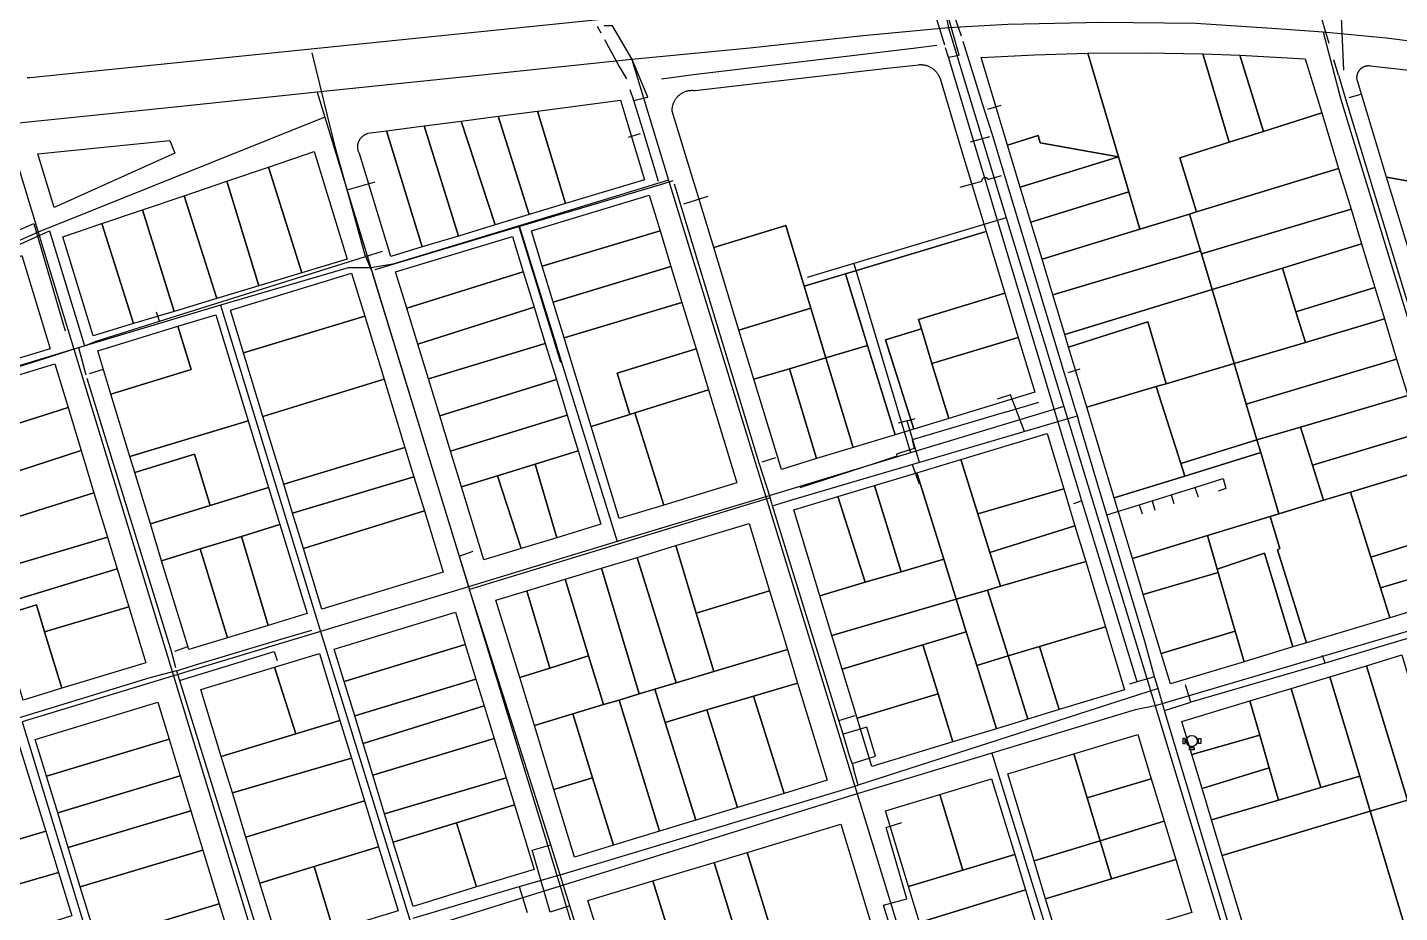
# Model space of a CAD drawing. Extents: x 1876309 to 1899261, y 443723 to 466661.
# Drawn here: x 1887048 to 1888893, y 455657 to 456847 of the extents above; entities that cross this region are included whole.
import ezdxf

# ---------------------------------------------------------------- set-up
doc = ezdxf.new("R2010")
doc.units = 0
doc.header["$MEASUREMENT"] = 0
for name, color, linetype in [('Parcels', 31, 'Continuous'), ('Roads', 7, 'Continuous'), ('TEXT', 2, 'Continuous'), ('Waterlines', 5, 'Continuous')]:
    doc.layers.add(name, color=color, linetype=linetype)

# ---------------------------------------------------------------- blocks, each defined once
blk = doc.blocks.new('Hydrant')
for points in [[(-0.3, -3.5), (-3.3, -3.5), (-3.3, -9.8), (-0.3, -9.8)], [(11.9, -15.6), (11.9, -18.6), (5.5, -18.6), (5.5, -15.6)], [(17.7, -3.5), (20.7, -3.5), (20.7, -9.8), (17.7, -9.8)]]:
    blk.add_lwpolyline(points, close=True)
for points in [[(1.4, -8.5), (-0.3, -8.5), (-0.3, -4.8), (1.4, -4.8)], [(6.9, -13.9), (6.9, -15.6), (10.6, -15.6), (10.6, -13.9)], [(16, -8.5), (17.7, -8.5), (17.7, -4.8), (16, -4.8)]]:
    blk.add_lwpolyline(points)
blk.add_circle((8.7, -6.7), 7.5)

msp = doc.modelspace()

# ---------------------------------------------------------------- linework, layer by layer
at = {"layer": 'Parcels'}
for points in [[(1887000, 458501.2), (1887739.5, 457811.7), (1887669.9, 457738.1), (1887729.9, 457671.4), (1887743.4, 457658.9), (1887757.3, 457646.8), (1887771.7, 457635.3), (1887786.4, 457624.2), (1887801.5, 457613.6), (1887817, 457603.6), (1887832.7, 457594.1), (1887848.9, 457585.2), (1887865.3, 457576.9), (1887882, 457569.1), (1888049.9, 457499.5), (1888136.5, 457446.9), (1888243.9, 456898.4), (1888175.9, 456893.9), (1887052.1, 456778.8), (1887051.4, 456778.7), (1887050.6, 456778.7), (1887049.8, 456778.7), (1887049.1, 456778.7), (1887048.3, 456778.7)], [(1889049.5, 456614.2), (1888875.6, 456645.2), (1888836.3, 456774.6), (1888836.2, 456775.1), (1888836.1, 456775.7), (1888835.9, 456776.2), (1888835.8, 456776.7), (1888835.8, 456777.3), (1888835.7, 456777.8), (1888835.7, 456778.4), (1888835.7, 456778.9), (1888835.7, 456779.5), (1888835.7, 456780), (1888835.7, 456780.6), (1888835.8, 456781.1), (1888835.8, 456781.7), (1888835.9, 456782.2), (1888836, 456782.8), (1888836.2, 456783.3), (1888836.3, 456783.8), (1888836.5, 456784.4), (1888836.7, 456784.9), (1888836.9, 456785.4), (1888837.1, 456785.9), (1888837.3, 456786.4), (1888837.6, 456786.9), (1888837.9, 456787.4), (1888838.2, 456787.8), (1888838.5, 456788.3), (1888838.8, 456788.8), (1888839.1, 456789.2), (1888839.5, 456789.6), (1888839.8, 456790), (1888840.2, 456790.4), (1888840.6, 456790.8), (1888841, 456791.2), (1888841.4, 456791.6), (1888841.9, 456791.9), (1888842.3, 456792.2), (1888842.8, 456792.5), (1888843.2, 456792.8), (1888843.7, 456793.1), (1888844.2, 456793.4), (1888844.7, 456793.6), (1888845.2, 456793.9), (1888845.7, 456794.1), (1888846.2, 456794.3), (1888846.7, 456794.5), (1888847.3, 456794.6), (1888847.8, 456794.8), (1888848.3, 456794.9), (1888848.9, 456795), (1888849.4, 456795.1), (1888850, 456795.1), (1888850.5, 456795.2), (1888851.1, 456795.2), (1888851.6, 456795.2), (1888852.2, 456795.2), (1888852.7, 456795.2), (1888853.3, 456795.1), (1888926.2, 456786.8)]]:
    msp.add_lwpolyline(points, dxfattribs=at)
for points in [[(1888366, 456688.2), (1888330.3, 456806.2), (1888402, 456809.8), (1888473.8, 456811.8), (1888515, 456672.5), (1888409.7, 456691.4), (1888407.2, 456701.5), (1888366, 456688.2)], [(1888663.7, 456692.2), (1888597.7, 456671.4), (1888620, 456598.7), (1888610.7, 456595.8), (1888543.7, 456575.3), (1888528.8, 456625.7), (1888515, 456672.5), (1888473.8, 456811.8), (1888551.1, 456812.3), (1888628.4, 456811), (1888663.7, 456692.2)], [(1888628.4, 456811), (1888678.2, 456809.2), (1888710.2, 456706.9), (1888663.7, 456692.2), (1888628.4, 456811)], [(1888678.2, 456809.2), (1888766.2, 456804.2), (1888788.3, 456731.6), (1888710.2, 456706.9), (1888678.2, 456809.2)], [(1887971, 456551), (1887948.7, 456624.3), (1887941.2, 456648.9), (1887915.2, 456734.1), (1887915.2, 456735.1), (1887915.2, 456736), (1887915.2, 456736.9), (1887915.3, 456737.9), (1887915.4, 456738.8), (1887915.6, 456739.7), (1887915.7, 456740.6), (1887915.9, 456741.5), (1887916.2, 456742.4), (1887916.4, 456743.3), (1887916.7, 456744.2), (1887917, 456745.1), (1887917.4, 456745.9), (1887917.8, 456746.8), (1887918.2, 456747.6), (1887918.6, 456748.5), (1887919.1, 456749.3), (1887919.6, 456750), (1887920.1, 456750.8), (1887920.7, 456751.6), (1887921.3, 456752.3), (1887921.9, 456753), (1887922.5, 456753.7), (1887923.2, 456754.4), (1887923.8, 456755), (1887924.5, 456755.6), (1887925.3, 456756.2), (1887926, 456756.8), (1887926.8, 456757.3), (1887927.5, 456757.8), (1887928.3, 456758.3), (1887929.1, 456758.8), (1887930, 456759.2), (1887930.8, 456759.6), (1887931.7, 456760), (1887932.5, 456760.3), (1887933.4, 456760.7), (1887934.3, 456760.9), (1887935.2, 456761.2), (1887936.1, 456761.4), (1887937, 456761.6), (1887937.9, 456761.8), (1887938.9, 456761.9), (1887939.8, 456762), (1887940.7, 456762), (1887941.7, 456762.1), (1887942.6, 456762.1), (1887943.5, 456762), (1887944.4, 456761.9), (1887945.4, 456761.8), (1888204, 456791.6), (1888246.6, 456796.5), (1888247.5, 456796.6), (1888248.5, 456796.6), (1888249.4, 456796.6), (1888250.4, 456796.6), (1888251.3, 456796.5), (1888252.2, 456796.4), (1888253.2, 456796.3), (1888254.1, 456796.2), (1888255, 456796), (1888256, 456795.7), (1888256.9, 456795.5), (1888257.8, 456795.2), (1888258.7, 456794.9), (1888259.6, 456794.5), (1888260.4, 456794.2), (1888261.3, 456793.8), (1888262.1, 456793.3), (1888263, 456792.9), (1888263.8, 456792.4), (1888264.6, 456791.9), (1888265.3, 456791.3), (1888266.1, 456790.7), (1888266.8, 456790.1), (1888267.5, 456789.5), (1888268.2, 456788.9), (1888268.9, 456788.2), (1888269.6, 456787.5), (1888270.2, 456786.8), (1888270.8, 456786.1), (1888271.4, 456785.3), (1888271.9, 456784.5), (1888272.4, 456783.7), (1888272.9, 456782.9), (1888273.4, 456782.1), (1888273.8, 456781.3), (1888274.2, 456780.4), (1888274.6, 456779.5), (1888274.9, 456778.6), (1888275.2, 456777.8), (1888304.3, 456681.3), (1888337.2, 456572.3), (1888148.1, 456515.6), (1888092.5, 456498.9), (1888067.8, 456580.3), (1887971, 456551)], [(1887771.9, 456609.8), (1887734, 456734.2), (1887845.5, 456748.8), (1887878, 456641.8), (1887771.9, 456609.8)], [(1889082.8, 456761.5), (1889155.6, 456747.2), (1889111.9, 456544.3), (1889015.4, 456540.2), (1888908.8, 456535.8), (1888875.6, 456645.2), (1889049.5, 456614.2), (1889082.8, 456761.5)], [(1887631.7, 456720.8), (1887681.2, 456727.3), (1887723, 456595), (1887677.1, 456581.2), (1887631.7, 456720.8)], [(1887681.2, 456727.3), (1887734, 456734.2), (1887771.9, 456609.8), (1887723, 456595), (1887681.2, 456727.3)], [(1888620, 456598.7), (1888597.7, 456671.4), (1888663.7, 456692.2), (1888710.2, 456706.9), (1888788.3, 456731.6), (1888810.9, 456657.2), (1888620, 456598.7)], [(1887627.9, 456566.3), (1887579, 456551.6), (1887531.2, 456707.6), (1887581.7, 456714.2), (1887627.9, 456566.3)], [(1887631.7, 456720.8), (1887677.1, 456581.2), (1887627.9, 456566.3), (1887581.7, 456714.2), (1887631.7, 456720.8)], [(1887239.9, 456694.5), (1887246.7, 456677.6), (1887084.2, 456604.8), (1887062.3, 456676.6), (1887239.9, 456694.5)], [(1887579, 456551.6), (1887537.1, 456538.9), (1887494.8, 456677), (1887494.5, 456677.5), (1887494.2, 456678.1), (1887494, 456678.7), (1887493.7, 456679.3), (1887493.5, 456680), (1887493.3, 456680.6), (1887493.1, 456681.2), (1887493, 456681.8), (1887492.8, 456682.5), (1887492.7, 456683.1), (1887492.6, 456683.8), (1887492.6, 456684.4), (1887492.5, 456685.1), (1887492.5, 456685.7), (1887492.5, 456686.4), (1887492.5, 456687), (1887492.6, 456687.7), (1887492.6, 456688.3), (1887492.7, 456689), (1887492.8, 456689.6), (1887493, 456690.3), (1887493.1, 456690.9), (1887493.3, 456691.5), (1887493.5, 456692.2), (1887493.7, 456692.8), (1887494, 456693.4), (1887494.2, 456694), (1887494.5, 456694.6), (1887494.8, 456695.2), (1887495.1, 456695.7), (1887495.5, 456696.3), (1887495.8, 456696.8), (1887496.2, 456697.4), (1887496.6, 456697.9), (1887497, 456698.4), (1887497.5, 456698.9), (1887497.9, 456699.3), (1887498.4, 456699.8), (1887498.9, 456700.2), (1887499.4, 456700.7), (1887499.9, 456701.1), (1887500.4, 456701.5), (1887500.9, 456701.8), (1887501.5, 456702.2), (1887502, 456702.5), (1887502.6, 456702.8), (1887503.2, 456703.1), (1887503.8, 456703.4), (1887504.4, 456703.7), (1887505, 456703.9), (1887505.6, 456704.1), (1887506.2, 456704.3), (1887531.2, 456707.6), (1887579, 456551.6)], [(1888515, 456672.5), (1888383, 456632.1), (1888366, 456688.2), (1888407.2, 456701.5), (1888409.7, 456691.4), (1888515, 456672.5)], [(1887372.4, 456658.9), (1887434, 456679.8), (1887478.3, 456535.1), (1887417.4, 456516.8), (1887372.4, 456658.9)], [(1888528.8, 456625.7), (1888397.2, 456585.1), (1888383, 456632.1), (1888515, 456672.5), (1888528.8, 456625.7)], [(1887417.4, 456516.8), (1887359.7, 456499.4), (1887316.3, 456639.9), (1887372.4, 456658.9), (1887417.4, 456516.8)], [(1888620, 456598.7), (1888810.9, 456657.2), (1888827.7, 456602.2), (1888626.7, 456542.2), (1888625.4, 456546.6), (1888610.7, 456595.8), (1888620, 456598.7)], [(1887302.9, 456482.3), (1887259, 456620.5), (1887316.3, 456639.9), (1887359.7, 456499.4), (1887302.9, 456482.3)], [(1887245.6, 456465.1), (1887203.2, 456601.6), (1887259, 456620.5), (1887302.9, 456482.3), (1887245.6, 456465.1)], [(1887898.9, 456573.3), (1887740.4, 456525.8), (1887725.9, 456573.4), (1887884.3, 456621.1), (1887898.9, 456573.3)], [(1888543.7, 456575.3), (1888412.3, 456535), (1888397.2, 456585.1), (1888528.8, 456625.7), (1888543.7, 456575.3)], [(1887191.1, 456448.7), (1887148.3, 456582.9), (1887203.2, 456601.6), (1887245.6, 456465.1), (1887191.1, 456448.7)], [(1888841.8, 456555.8), (1888735.5, 456523.3), (1888640.9, 456494.4), (1888626.7, 456542.2), (1888827.7, 456602.2), (1888841.8, 456555.8)], [(1887191.1, 456448.7), (1887136.8, 456432.3), (1887096.2, 456565.3), (1887148.3, 456582.9), (1887191.1, 456448.7)], [(1888092.5, 456498.9), (1888101.5, 456469.2), (1888004.8, 456439.9), (1887971, 456551), (1888067.8, 456580.3), (1888092.5, 456498.9)], [(1888610.7, 456595.8), (1888625.4, 456546.6), (1888426.7, 456487.3), (1888412.3, 456535), (1888543.7, 456575.3), (1888610.7, 456595.8)], [(1887714.9, 456518.4), (1887558.3, 456469.4), (1887543.3, 456518.4), (1887700.4, 456565.8), (1887714.9, 456518.4)], [(1887898.9, 456573.3), (1887913.5, 456525.2), (1887755.2, 456477.3), (1887740.4, 456525.8), (1887898.9, 456573.3)], [(1888250.1, 456441.5), (1888202.1, 456426.8), (1888239.8, 456306.9), (1888214.8, 456299.3), (1888177.8, 456419.2), (1888148.1, 456515.6), (1888337.2, 456572.3), (1888362.3, 456489.3), (1888246.3, 456454), (1888250.1, 456441.5)], [(1888442.9, 456433.8), (1888426.7, 456487.3), (1888625.4, 456546.6), (1888626.7, 456542.2), (1888640.9, 456494.4), (1888442.9, 456433.8)], [(1888859.7, 456497.3), (1888753.6, 456464.5), (1888735.5, 456523.3), (1888841.8, 456555.8), (1888859.7, 456497.3)], [(1886904.9, 456359.9), (1886873.7, 456465.2), (1887000, 456521.3), (1887040.8, 456540), (1887078.9, 456414.9), (1887000, 456391.2), (1886904.9, 456359.9)], [(1887769.8, 456429.6), (1887755.2, 456477.3), (1887913.5, 456525.2), (1887928.2, 456477.1), (1887769.8, 456429.6)], [(1887338.9, 456409.2), (1887321.4, 456466.5), (1887484.2, 456516.2), (1887501.9, 456458.5), (1887338.9, 456409.2)], [(1887573.2, 456420.9), (1887558.3, 456469.4), (1887714.9, 456518.4), (1887729.6, 456470.7), (1887573.2, 456420.9)], [(1888101.5, 456469.2), (1888092.5, 456498.9), (1888148.1, 456515.6), (1888177.8, 456419.2), (1888121.8, 456402.6), (1888101.5, 456469.2)], [(1888766.3, 456423.4), (1888670.6, 456395), (1888640.9, 456494.4), (1888735.5, 456523.3), (1888753.6, 456464.5), (1888766.3, 456423.4)], [(1888362.3, 456489.3), (1888380.3, 456429.8), (1888264.3, 456395.2), (1888250.1, 456441.5), (1888246.3, 456454), (1888362.3, 456489.3)], [(1888579.2, 456367.9), (1888554.5, 456451.2), (1888448, 456416.9), (1888442.9, 456433.8), (1888640.9, 456494.4), (1888670.6, 456395), (1888579.2, 456367.9)], [(1888872.6, 456454.9), (1888766.3, 456423.4), (1888753.6, 456464.5), (1888859.7, 456497.3), (1888872.6, 456454.9)], [(1887729.6, 456470.7), (1887744.6, 456421.8), (1887587.4, 456374.5), (1887573.2, 456420.9), (1887729.6, 456470.7)], [(1887858.3, 456326.7), (1887806.2, 456310.4), (1887769.8, 456429.6), (1887928.2, 456477.1), (1887947.2, 456414.7), (1887841, 456382.2), (1887858.3, 456326.7)], [(1888072.8, 456388), (1888025, 456373.8), (1888004.8, 456439.9), (1888101.5, 456469.2), (1888121.8, 456402.6), (1888072.8, 456388)], [(1887186.2, 456270.2), (1887160.7, 456354), (1887268.4, 456387.1), (1887250.8, 456445), (1887301.5, 456460.4), (1887345.1, 456318), (1887186.2, 456270.2)], [(1887338.9, 456409.2), (1887501.9, 456458.5), (1887527.8, 456373.8), (1887365, 456324), (1887338.9, 456409.2)], [(1888579.2, 456367.9), (1888565.8, 456364), (1888472.4, 456336.3), (1888448, 456416.9), (1888554.5, 456451.2), (1888579.2, 456367.9)], [(1888670.6, 456395), (1888766.3, 456423.4), (1888872.6, 456454.9), (1888889, 456401), (1888686.9, 456340.2), (1888670.6, 456395)], [(1887160.7, 456354), (1887143, 456412.1), (1887250.8, 456445), (1887268.4, 456387.1), (1887160.7, 456354)], [(1888239.8, 456306.9), (1888202.1, 456426.8), (1888250.1, 456441.5), (1888264.3, 456395.2), (1888287, 456321.3), (1888239.8, 456306.9)], [(1887602.7, 456324.6), (1887587.4, 456374.5), (1887744.6, 456421.8), (1887759.5, 456373.4), (1887602.7, 456324.6)], [(1887947.2, 456414.7), (1887963.9, 456359.5), (1887864.8, 456328.7), (1887858.3, 456326.7), (1887841, 456382.2), (1887947.2, 456414.7)], [(1888158.3, 456282.2), (1888121.8, 456402.6), (1888177.8, 456419.2), (1888214.8, 456299.3), (1888158.3, 456282.2)], [(1888287, 456321.3), (1888264.3, 456395.2), (1888380.3, 456429.8), (1888402.5, 456356.4), (1888287, 456321.3)], [(1888121.8, 456402.6), (1888158.3, 456282.2), (1888109.1, 456267.2), (1888072.8, 456388), (1888121.8, 456402.6)], [(1888686.9, 456340.2), (1888701.2, 456292.4), (1888598.7, 456260.8), (1888565.8, 456364), (1888579.2, 456367.9), (1888670.6, 456395), (1888686.9, 456340.2)], [(1888701.2, 456292.4), (1888686.9, 456340.2), (1888889, 456401), (1888903.9, 456352), (1888760, 456309.7), (1888701.2, 456292.4)], [(1887103, 456336), (1886934.3, 456282.3), (1886916.2, 456341.7), (1887000, 456368.4), (1887085.2, 456394.4), (1887103, 456336)], [(1888025, 456373.8), (1888072.8, 456388), (1888109.1, 456267.2), (1888061.9, 456252.8), (1888025, 456373.8)], [(1887365, 456324), (1887527.8, 456373.8), (1887555.9, 456282.3), (1887393, 456232.7), (1887365, 456324)], [(1887774.2, 456325.6), (1887617.2, 456277.1), (1887602.7, 456324.6), (1887759.5, 456373.4), (1887774.2, 456325.6)], [(1887963.9, 456359.5), (1888002, 456234.6), (1887903.9, 456204.8), (1887864.8, 456328.7), (1887963.9, 456359.5)], [(1888598.7, 456260.8), (1888604.1, 456243.8), (1888509.2, 456214.6), (1888472.4, 456336.3), (1888565.8, 456364), (1888598.7, 456260.8)], [(1888760, 456309.7), (1888903.9, 456352), (1888919.3, 456301.4), (1888776.1, 456258.3), (1888760, 456309.7)], [(1887120.7, 456278), (1886952.5, 456223.4), (1886934.3, 456282.3), (1887103, 456336), (1887120.7, 456278)], [(1887730.8, 456259.8), (1887680.3, 456244.3), (1887631.8, 456229.5), (1887617.2, 456277.1), (1887774.2, 456325.6), (1887789, 456277.6), (1887730.8, 456259.8)], [(1887806.2, 456310.4), (1887858.3, 456326.7), (1887864.8, 456328.7), (1887903.9, 456204.8), (1887844.1, 456186.6), (1887806.2, 456310.4)], [(1887372.5, 456228.6), (1887294.1, 456204.3), (1887273.2, 456273.2), (1887192.7, 456248.8), (1887186.2, 456270.2), (1887345.1, 456318), (1887372.5, 456228.6)], [(1888730.8, 456193), (1888706.3, 456275.3), (1888701.2, 456292.4), (1888760, 456309.7), (1888776.1, 456258.3), (1888790.9, 456211.3), (1888730.8, 456193)], [(1888441.6, 456226.6), (1888326.1, 456193.1), (1888303.2, 456266.2), (1888419.1, 456301.2), (1888441.6, 456226.6)], [(1888706.3, 456275.3), (1888604.1, 456243.8), (1888598.7, 456260.8), (1888701.2, 456292.4), (1888706.3, 456275.3)], [(1888933.6, 456254.6), (1888826.9, 456222.2), (1888790.9, 456211.3), (1888776.1, 456258.3), (1888919.3, 456301.4), (1888933.6, 456254.6)], [(1887120.7, 456278), (1887137.9, 456221.4), (1886970.9, 456168.7), (1886952.5, 456223.4), (1887120.7, 456278)], [(1887213.8, 456179.5), (1887192.7, 456248.8), (1887273.2, 456273.2), (1887294.1, 456204.3), (1887213.8, 456179.5)], [(1887393, 456232.7), (1887555.9, 456282.3), (1887568, 456242.8), (1887404.9, 456193.9), (1887393, 456232.7)], [(1887789, 456277.6), (1887819.3, 456179), (1887760, 456161), (1887730.8, 456259.8), (1887789, 456277.6)], [(1888356.6, 456095.7), (1888339.2, 456090.6), (1888296.9, 456078.2), (1888280.2, 456132.2), (1888244.2, 456248.3), (1888303.2, 456266.2), (1888326.1, 456193.1), (1888342.3, 456141.3), (1888356.6, 456095.7)], [(1888604.1, 456243.8), (1888706.3, 456275.3), (1888730.8, 456193), (1888718.8, 456189.4), (1888634.8, 456163.8), (1888533.8, 456133.2), (1888509.2, 456214.6), (1888604.1, 456243.8)], [(1887730.8, 456259.8), (1887760, 456161), (1887712, 456146.4), (1887680.3, 456244.3), (1887730.8, 456259.8)], [(1888280.2, 456132.2), (1888222.8, 456115.2), (1888187.3, 456231.1), (1888244.2, 456248.3), (1888280.2, 456132.2)], [(1888826.9, 456222.2), (1888933.6, 456254.6), (1888960, 456167.8), (1888854.2, 456134.9), (1888826.9, 456222.2)], [(1887404.9, 456193.9), (1887568, 456242.8), (1887582.1, 456197.1), (1887419.4, 456146.4), (1887404.9, 456193.9)], [(1887712, 456146.4), (1887661.8, 456131.2), (1887631.8, 456229.5), (1887680.3, 456244.3), (1887712, 456146.4)], [(1888138, 456216.2), (1888187.3, 456231.1), (1888222.8, 456115.2), (1888174.7, 456101.1), (1888138, 456216.2)], [(1887137.9, 456221.4), (1887156.2, 456161.5), (1886989.8, 456112.6), (1886970.9, 456168.7), (1887137.9, 456221.4)], [(1887387.9, 456178.5), (1887336.1, 456162.7), (1887280.6, 456145.8), (1887228.9, 456130), (1887213.8, 456179.5), (1887294.1, 456204.3), (1887372.5, 456228.6), (1887387.9, 456178.5)], [(1888113.6, 456083.1), (1888078.5, 456198.2), (1888138, 456216.2), (1888174.7, 456101.1), (1888113.6, 456083.1)], [(1888456.6, 456176.9), (1888342.3, 456141.3), (1888326.1, 456193.1), (1888441.6, 456226.6), (1888456.6, 456176.9)], [(1888854.2, 456134.9), (1888867.1, 456093.5), (1888879.7, 456053.3), (1888767.8, 456019.7), (1888728.7, 456144.9), (1888731.8, 456146.6), (1888718.8, 456189.4), (1888730.8, 456193), (1888790.9, 456211.3), (1888826.9, 456222.2), (1888854.2, 456134.9)], [(1887419.4, 456146.4), (1887582.1, 456197.1), (1887607.4, 456114.6), (1887444.4, 456065), (1887419.4, 456146.4)], [(1887387.9, 456178.5), (1887424.5, 456059), (1887372.2, 456043.1), (1887336.1, 456162.7), (1887387.9, 456178.5)], [(1888046.2, 456089.4), (1887947.5, 456059.7), (1887920.1, 456150.3), (1888018.6, 456180.1), (1888046.2, 456089.4)], [(1888471.1, 456129), (1888356.6, 456095.7), (1888342.3, 456141.3), (1888456.6, 456176.9), (1888471.1, 456129)], [(1888718.8, 456189.4), (1888731.8, 456146.6), (1888728.7, 456144.9), (1888767.8, 456019.7), (1888749.6, 456014.2), (1888711.4, 456140.3), (1888647.8, 456118.9), (1888634.8, 456163.8), (1888718.8, 456189.4)], [(1887156.2, 456161.5), (1887169.1, 456119.3), (1887004.1, 456069.2), (1886989.8, 456112.6), (1887156.2, 456161.5)], [(1887336.1, 456162.7), (1887372.2, 456043.1), (1887317.6, 456026.5), (1887280.6, 456145.8), (1887336.1, 456162.7)], [(1888634.8, 456163.8), (1888647.8, 456118.9), (1888649.2, 456114.1), (1888548.5, 456084.8), (1888533.8, 456133.2), (1888634.8, 456163.8)], [(1888867.1, 456093.5), (1888854.2, 456134.9), (1888960, 456167.8), (1888973.2, 456124.8), (1888867.1, 456093.5)], [(1887280.6, 456145.8), (1887317.6, 456026.5), (1887265.3, 456010.6), (1887228.9, 456130), (1887280.6, 456145.8)], [(1887920.1, 456150.3), (1887947.5, 456059.7), (1887971.2, 455981.2), (1887920.4, 455966), (1887868.2, 456134.6), (1887920.1, 456150.3)], [(1888647.8, 456118.9), (1888711.4, 456140.3), (1888749.6, 456014.2), (1888684, 455994.4), (1888672.1, 456035.2), (1888649.2, 456114.1), (1888647.8, 456118.9)], [(1887169.1, 456119.3), (1887184.7, 456068), (1887071.6, 456034.7), (1887060.7, 456070.6), (1887008.5, 456054.7), (1887004.1, 456069.2), (1887169.1, 456119.3)], [(1887820, 456120), (1887870.8, 455951.1), (1887843.7, 455942.9), (1887823, 455936.7), (1887802.8, 456002.2), (1887771.2, 456105.3), (1887820, 456120)], [(1887868.2, 456134.6), (1887920.4, 455966), (1887892, 455957.4), (1887870.8, 455951.1), (1887820, 456120), (1887868.2, 456134.6)], [(1888280.2, 456132.2), (1888296.9, 456078.2), (1888129.9, 456029.6), (1888113.6, 456083.1), (1888174.7, 456101.1), (1888222.8, 456115.2), (1888280.2, 456132.2)], [(1888366.7, 456002.1), (1888339.2, 456090.6), (1888356.6, 456095.7), (1888471.1, 456129), (1888497.6, 456041.2), (1888408.8, 456014.7), (1888366.7, 456002.1)], [(1888879.7, 456053.3), (1888867.1, 456093.5), (1888973.2, 456124.8), (1888985.2, 456085.1), (1888879.7, 456053.3)], [(1887802.8, 456002.2), (1887750.6, 455985.8), (1887719.6, 456089.7), (1887771.2, 456105.3), (1887802.8, 456002.2)], [(1888672.1, 456035.2), (1888572.5, 456005.3), (1888548.5, 456084.8), (1888649.2, 456114.1), (1888672.1, 456035.2)], [(1887710.2, 455973), (1887678.3, 456077.2), (1887719.6, 456089.7), (1887750.6, 455985.8), (1887710.2, 455973)], [(1887947.5, 456059.7), (1888046.2, 456089.4), (1888070.1, 456010.9), (1887971.2, 455981.2), (1887947.5, 456059.7)], [(1888310.5, 456034.6), (1888296.9, 456078.2), (1888339.2, 456090.6), (1888366.7, 456002.1), (1888324.5, 455989.5), (1888310.5, 456034.6)], [(1887094.7, 455958.7), (1887042.7, 455942.8), (1887008.5, 456054.7), (1887060.7, 456070.6), (1887071.6, 456034.7), (1887094.7, 455958.7)], [(1887071.6, 456034.7), (1887184.7, 456068), (1887207.6, 455993), (1887094.7, 455958.7), (1887071.6, 456034.7)], [(1888310.5, 456034.6), (1888252.3, 456017.1), (1888143.6, 455984.5), (1888129.9, 456029.6), (1888296.9, 456078.2), (1888310.5, 456034.6)], [(1887637.1, 456017.5), (1887474.2, 455967.9), (1887460.8, 456011.4), (1887623.9, 456060.8), (1887637.1, 456017.5)], [(1888310.5, 456034.6), (1888324.5, 455989.5), (1888351, 455904.3), (1888292.3, 455886.5), (1888272.5, 455951.2), (1888252.3, 456017.1), (1888310.5, 456034.6)], [(1888435.2, 455930), (1888408.8, 456014.7), (1888497.6, 456041.2), (1888523.1, 455956.8), (1888435.2, 455930)], [(1888572.5, 456005.3), (1888672.1, 456035.2), (1888684, 455994.4), (1888584.9, 455964.6), (1888572.5, 456005.3)], [(1887637.1, 456017.5), (1887651.4, 455970.9), (1887488.4, 455921.5), (1887474.2, 455967.9), (1887637.1, 456017.5)], [(1887920.4, 455966), (1887971.2, 455981.2), (1888070.1, 456010.9), (1888083.8, 455965.7), (1888024.4, 455948), (1887961.9, 455929.5), (1887905.9, 455912.8), (1887892, 455957.4), (1887920.4, 455966)], [(1888252.3, 456017.1), (1888272.5, 455951.2), (1888163.8, 455918.3), (1888143.6, 455984.5), (1888252.3, 456017.1)], [(1888408.8, 456014.7), (1888435.2, 455930), (1888393.1, 455917.2), (1888366.7, 456002.1), (1888408.8, 456014.7)], [(1887468.5, 455915.5), (1887409.1, 455897.4), (1887380.7, 455987.2), (1887440.9, 456005.4), (1887468.5, 455915.5)], [(1887750.6, 455985.8), (1887802.8, 456002.2), (1887823, 455936.7), (1887781.8, 455924.3), (1887729.9, 455908.8), (1887710.2, 455973), (1887750.6, 455985.8)], [(1888351, 455904.3), (1888324.5, 455989.5), (1888366.7, 456002.1), (1888393.1, 455917.2), (1888351, 455904.3)], [(1888896, 456003.4), (1888933.4, 455878.2), (1888950.2, 455822.2), (1888903.6, 455808.4), (1888848.4, 455989), (1888896, 456003.4)], [(1887309.1, 455867), (1887281.6, 455957.2), (1887380.7, 455987.2), (1887409.1, 455897.4), (1887309.1, 455867)], [(1887488.4, 455921.5), (1887651.4, 455970.9), (1887662.4, 455935), (1887499.7, 455884.7), (1887488.4, 455921.5)], [(1888747.1, 455958.5), (1888799.3, 455974.2), (1888839.4, 455840.7), (1888787.3, 455825.3), (1888747.1, 455958.5)], [(1888903.6, 455808.4), (1888853.6, 455793.5), (1888839.4, 455840.7), (1888799.3, 455974.2), (1888848.4, 455989), (1888903.6, 455808.4)], [(1887870.8, 455951.1), (1887892, 455957.4), (1887905.9, 455912.8), (1887947.1, 455781.4), (1887898.2, 455766.6), (1887843.7, 455942.9), (1887870.8, 455951.1)], [(1888083.8, 455965.7), (1888123.6, 455835.2), (1888065.5, 455817.5), (1888024.4, 455948), (1888083.8, 455965.7)], [(1888691.7, 455941.8), (1888747.1, 455958.5), (1888787.3, 455825.3), (1888730.1, 455808.5), (1888717.6, 455851.8), (1888705, 455895.6), (1888691.7, 455941.8)], [(1887238.8, 455890.5), (1887074, 455840.4), (1887058.9, 455889.9), (1887223.8, 455939.8), (1887238.8, 455890.5)], [(1887675.9, 455891), (1887512.8, 455841.8), (1887499.7, 455884.7), (1887662.4, 455935), (1887675.9, 455891)], [(1887781.8, 455924.3), (1887823, 455936.7), (1887843.7, 455942.9), (1887898.2, 455766.6), (1887836.1, 455747.7), (1887808.2, 455838.3), (1887781.8, 455924.3)], [(1887961.9, 455929.5), (1888024.4, 455948), (1888065.5, 455817.5), (1888002.9, 455798.4), (1887961.9, 455929.5)], [(1888292.3, 455886.5), (1888183.6, 455853.4), (1888163.8, 455918.3), (1888272.5, 455951.2), (1888292.3, 455886.5)], [(1888691.7, 455941.8), (1888705, 455895.6), (1888613.6, 455869.8), (1888600.2, 455914.2), (1888691.7, 455941.8)], [(1887309.1, 455867), (1887409.1, 455897.4), (1887468.5, 455915.5), (1887484, 455864.7), (1887324, 455818.1), (1887309.1, 455867)], [(1887781.8, 455924.3), (1887808.2, 455838.3), (1887756.1, 455822.9), (1887729.9, 455908.8), (1887781.8, 455924.3)], [(1887961.9, 455929.5), (1888002.9, 455798.4), (1887947.1, 455781.4), (1887905.9, 455912.8), (1887961.9, 455929.5)], [(1887073.2, 455766.6), (1887022.1, 455751.6), (1887000, 455823.7), (1886986.5, 455867.7), (1887000, 455872.1), (1887037.1, 455883.3), (1887073.2, 455766.6)], [(1887253.9, 455841.1), (1887089.1, 455791.3), (1887074, 455840.4), (1887238.8, 455890.5), (1887253.9, 455841.1)], [(1887692.1, 455838.3), (1887528.6, 455790.2), (1887512.8, 455841.8), (1887675.9, 455891), (1887692.1, 455838.3)], [(1888559.2, 455837.2), (1888472.9, 455811.6), (1888455.1, 455870.4), (1888541.3, 455896.4), (1888559.2, 455837.2)], [(1888705, 455895.6), (1888717.6, 455851.8), (1888627.4, 455823.9), (1888613.6, 455869.8), (1888705, 455895.6)], [(1887324, 455818.1), (1887484, 455864.7), (1887501.5, 455807.6), (1887342.1, 455758.8), (1887324, 455818.1)], [(1888401.7, 455726.8), (1888366.2, 455843.6), (1888455.1, 455870.4), (1888472.9, 455811.6), (1888490.4, 455753.8), (1888401.7, 455726.8)], [(1888717.6, 455851.8), (1888730.1, 455808.5), (1888640.1, 455782), (1888627.4, 455823.9), (1888717.6, 455851.8)], [(1887268.2, 455794), (1887103.3, 455744.8), (1887089.1, 455791.3), (1887253.9, 455841.1), (1887268.2, 455794)], [(1887703.2, 455802.1), (1887625.4, 455778.1), (1887540.3, 455751.9), (1887528.6, 455790.2), (1887692.1, 455838.3), (1887703.2, 455802.1)], [(1887756.1, 455822.9), (1887808.2, 455838.3), (1887836.1, 455747.7), (1887784, 455731.8), (1887756.1, 455822.9)], [(1888375.6, 455735.2), (1888306, 455714.2), (1888274.9, 455816.1), (1888344.5, 455837.1), (1888375.6, 455735.2)], [(1888576.5, 455780), (1888490.4, 455753.8), (1888472.9, 455811.6), (1888559.2, 455837.2), (1888576.5, 455780)], [(1888730.1, 455808.5), (1888787.3, 455825.3), (1888839.4, 455840.7), (1888853.6, 455793.5), (1888654.6, 455734.1), (1888640.1, 455782), (1888730.1, 455808.5)], [(1888903.6, 455808.4), (1888950.2, 455822.2), (1888955.5, 455823.8), (1888969.8, 455775.8), (1888986.1, 455721.5), (1888966.2, 455715.5), (1888977, 455679), (1888992.6, 455626.4), (1888912.2, 455598.5), (1888853.6, 455793.5), (1888903.6, 455808.4)], [(1887342.1, 455758.8), (1887501.5, 455807.6), (1887520.6, 455745.5), (1887433.8, 455719.1), (1887361, 455696.9), (1887342.1, 455758.8)], [(1888232.7, 455692.2), (1888201.7, 455794), (1888274.9, 455816.1), (1888306, 455714.2), (1888232.7, 455692.2)], [(1887284.4, 455741.1), (1887119.5, 455691.8), (1887103.3, 455744.8), (1887268.2, 455794), (1887284.4, 455741.1)], [(1887703.2, 455802.1), (1887729.8, 455715.3), (1887652.2, 455691.7), (1887625.4, 455778.1), (1887703.2, 455802.1)], [(1888853.6, 455793.5), (1888912.2, 455598.5), (1888914.8, 455590.2), (1888716.5, 455529.4), (1888654.6, 455734.1), (1888853.6, 455793.5)], [(1887652.2, 455691.7), (1887566.8, 455665.7), (1887540.3, 455751.9), (1887625.4, 455778.1), (1887652.2, 455691.7)], [(1888016, 455738), (1888141.7, 455775.9), (1888193.7, 455604.9), (1888068.6, 455567.3), (1888052.7, 455618.9), (1888016, 455738)], [(1888592, 455728.6), (1888505.9, 455702.7), (1888490.4, 455753.8), (1888576.5, 455780), (1888592, 455728.6)], [(1887073.2, 455766.6), (1887090.3, 455711), (1887000, 455685.2), (1886926.7, 455659.7), (1886909.7, 455715.8), (1886965.4, 455733.9), (1887000, 455745.2), (1887022.1, 455751.6), (1887073.2, 455766.6)], [(1888505.9, 455702.7), (1888417.1, 455676), (1888401.7, 455726.8), (1888490.4, 455753.8), (1888505.9, 455702.7)], [(1887284.4, 455741.1), (1887306.4, 455669), (1887141.7, 455619.3), (1887119.5, 455691.8), (1887284.4, 455741.1)], [(1887520.6, 455745.5), (1887546.9, 455659.7), (1887459.9, 455633.2), (1887433.8, 455719.1), (1887520.6, 455745.5)], [(1888008.7, 455604.1), (1888007, 455609.3), (1887971.7, 455724.6), (1888016, 455738), (1888052.7, 455618.9), (1888008.7, 455604.1)], [(1888306, 455714.2), (1888375.6, 455735.2), (1888390.1, 455687.8), (1888247.4, 455643.9), (1888232.7, 455692.2), (1888306, 455714.2)], [(1887433.8, 455719.1), (1887459.9, 455633.2), (1887387.2, 455611.1), (1887361, 455696.9), (1887433.8, 455719.1)], [(1887971.7, 455724.6), (1888007, 455609.3), (1887925.1, 455584.5), (1887889.3, 455699.8), (1887971.7, 455724.6)], [(1888505.9, 455702.7), (1888592, 455728.6), (1888613.5, 455657.3), (1888523.7, 455630.2), (1888438.8, 455604.7), (1888417.1, 455676), (1888505.9, 455702.7)], [(1887108.2, 455653.1), (1887056.3, 455636.6), (1887004.4, 455620.1), (1887000, 455618.8), (1886944.7, 455600), (1886926.7, 455659.7), (1887000, 455685.2), (1887090.3, 455711), (1887108.2, 455653.1)], [(1887837.9, 455558.1), (1887801.9, 455673.4), (1887889.3, 455699.8), (1887925.1, 455584.5), (1887837.9, 455558.1)], [(1888390.1, 455687.8), (1888405.4, 455637.7), (1888262.9, 455592.9), (1888247.4, 455643.9), (1888390.1, 455687.8)], [(1887306.4, 455669), (1887329.4, 455593.5), (1887164.9, 455543.4), (1887141.7, 455619.3), (1887306.4, 455669)]]:
    msp.add_lwpolyline(points, close=True, dxfattribs=at)
at = {"layer": 'Roads'}
for p, q in [((1888225.3, 457155), (1888286.6, 456845.8)), ((1888286.6, 456845.8), (1888364.3, 456590.8)), ((1887860.8, 456803.4), (1887910.4, 456641.4)), ((1887438, 456759.5), (1887448.1, 456726.2)), ((1887018.8, 456716.2), (1887063, 456571.7)), ((1887448.1, 456726.2), (1887063, 456571.7)), ((1887448.1, 456726.2), (1887510.1, 456523.7)), ((1887910.4, 456641.4), (1887709.4, 456580)), ((1887910.4, 456641.4), (1888041.2, 456216)), ((1887709.4, 456580), (1887841.3, 456155.7)), ((1888364.3, 456590.8), (1888159.3, 456529.5)), ((1888364.3, 456590.8), (1888441.5, 456337.3)), ((1887063, 456571.7), (1887110.9, 456414.1)), ((1888159.3, 456529.5), (1888096.8, 456510.4)), ((1888159.3, 456529.5), (1888235.7, 456275.2)), ((1887510.1, 456523.7), (1887641.3, 456095.1)), ((1887307.8, 456473.3), (1887110.9, 456414.1)), ((1887307.8, 456473.3), (1887442.2, 456034.8)), ((1887110.9, 456414.1), (1887245, 455975.2)), ((1888441.5, 456337.3), (1888235.7, 456275.2)), ((1888441.5, 456337.3), (1888564.3, 455934.9)), ((1888235.7, 456275.2), (1888041.2, 456216)), ((1888041.2, 456216), (1887841.3, 456155.7)), ((1888041.2, 456216), (1888163.8, 455816.9)), ((1887841.3, 456155.7), (1887641.3, 456095.1)), ((1887641.3, 456095.1), (1887442.2, 456034.8)), ((1887641.3, 456095.1), (1887764.4, 455692.6)), ((1889021.8, 456069.8), (1888564.3, 455934.9)), ((1887442.2, 456034.8), (1887245, 455975.2)), ((1887442.2, 456034.8), (1887567.3, 455631.6)), ((1887245, 455975.2), (1887041.4, 455913.5)), ((1887245, 455975.2), (1887368.1, 455571.1)), ((1888564.3, 455934.9), (1888684.7, 455539.5)), ((1887041.4, 455913.5), (1887164.5, 455510.7)), ((1888344.9, 455871.4), (1888163.8, 455816.9)), ((1888344.9, 455871.4), (1888468.1, 455473.4)), ((1888163.8, 455816.9), (1887764.4, 455692.6)), ((1888163.8, 455816.9), (1888286.4, 455418.2)), ((1887764.4, 455692.6), (1887567.3, 455631.6)), ((1887764.4, 455692.6), (1887884.3, 455300.9))]:
    msp.add_line(p, q, dxfattribs=at)
for points in [[(1888286.6, 456845.8), (1888172.1, 456835.2), (1888019.7, 456818.9), (1887860.8, 456803.4)], [(1888790.3, 456840.4), (1888721.1, 456845.1), (1888619.2, 456851.7), (1888492.5, 456853.2), (1888366.4, 456850.7), (1888286.6, 456845.8)], [(1888790.3, 456840.4), (1888813.9, 456749.8), (1889021.8, 456069.8)], [(1889082.4, 456798.2), (1889018.3, 456811.9), (1888949.2, 456822.9), (1888875, 456832), (1888790.3, 456840.4)], [(1887860.8, 456803.4), (1887650.8, 456781.5), (1887438, 456759.5)], [(1887438, 456759.5), (1887246.6, 456739.6), (1887018.8, 456716.2)], [(1887709.4, 456580), (1887539.5, 456528.3), (1887510.1, 456523.7)], [(1887063, 456571.7), (1887000.1, 456543.6), (1886782.2, 456445.9), (1886697.1, 456419.7), (1886667.1, 456410.7)], [(1887510.1, 456523.7), (1887479.6, 456523.7), (1887307.8, 456473.3)], [(1887110.9, 456414.1), (1886999.9, 456380.7), (1886900.6, 456347.7)], [(1888564.3, 455934.9), (1888537.6, 455929.6), (1888344.9, 455871.4)]]:
    msp.add_lwpolyline(points, dxfattribs=at)
at = {"layer": 'Waterlines', "color": 5}
for p, q in [((1888785.3, 456867.5), (1888798, 456825.3)), ((1888814.1, 456870.1), (1888817.8, 456789.2)), ((1887814.5, 456848.4), (1887819.3, 456839.5)), ((1888334.8, 456735.5), (1888306.4, 456827.5)), ((1887462, 456686), (1887431.4, 456812.6)), ((1888810.9, 456782.2), (1888804.6, 456803.1)), ((1888810.9, 456782.2), (1888820.4, 456750.8)), ((1887863.4, 456748.4), (1887858.9, 456762.7)), ((1887863.4, 456748.4), (1887872.6, 456750.6)), ((1887877, 456705), (1887863.4, 456748.4)), ((1888820.4, 456750.8), (1888935.7, 456370.6)), ((1888825, 456752.2), (1888842.7, 456757.4)), ((1888346.4, 456700.9), (1888334.8, 456735.5)), ((1888339.4, 456736.9), (1888357.5, 456742.2)), ((1887872.3, 456703.6), (1887856.1, 456698.8)), ((1887896.6, 456639.7), (1887877, 456705)), ((1888341.8, 456699.6), (1888315.7, 456692.5)), ((1888361.8, 456648.3), (1888346.4, 456700.9)), ((1887478.1, 456628.3), (1887462, 456686)), ((1887478.1, 456628.3), (1887516, 456639)), ((1887709, 456579), (1887898, 456635)), ((1887898, 456635), (1887916.4, 456641)), ((1887917.8, 456636.3), (1887926.3, 456608.2)), ((1888442.7, 456381.4), (1888361.8, 456648.3)), ((1887503, 456539), (1887478.1, 456628.3)), ((1887930.9, 456609.6), (1887963.7, 456619.8)), ((1887926.3, 456608.2), (1888031.5, 456261.5)), ((1887515.7, 456521.4), (1887709, 456579)), ((1887709, 456579), (1887765, 456397)), ((1887503, 456539), (1887525.7, 456546.1)), ((1887225.8, 456451.7), (1887503, 456539)), ((1887503, 456539), (1887511, 456520)), ((1887512.4, 456515.3), (1887629, 456136)), ((1887141, 456425), (1887225.8, 456451.7)), ((1887225.8, 456451.7), (1887222, 456464)), ((1887119.2, 456438.1), (1887125, 456418.9)), ((1887062.9, 456399.2), (1887116.9, 456416.3)), ((1887116.9, 456416.3), (1887125, 456418.9)), ((1887116.9, 456416.3), (1887127, 456380)), ((1887125, 456418.9), (1887141, 456425)), ((1886715.4, 456289.4), (1887062.9, 456399.2)), ((1887131.7, 456381.5), (1887150.9, 456387.3)), ((1888447.3, 456382.8), (1888463.6, 456387.9)), ((1887128.5, 456375.3), (1887242, 456007)), ((1888364.7, 456330.1), (1888407.9, 456342.9)), ((1888364.7, 456330.1), (1888237.7, 456292.4)), ((1888447.6, 456321.1), (1888459.8, 456324.6)), ((1888459.8, 456324.6), (1888456.5, 456335.6)), ((1888462.8, 456314.6), (1888459.8, 456324.6)), ((1888076, 456211.7), (1888447.6, 456321.1)), ((1888231, 456318), (1888219, 456315)), ((1888231, 456318), (1888242, 456321)), ((1888247.7, 456262.2), (1888231, 456318)), ((1888499.6, 456191.6), (1888462.8, 456314.6)), ((1888036, 456262.9), (1888054.3, 456268.8)), ((1888031.5, 456261.5), (1888046.8, 456214.5)), ((1888188.9, 456261.3), (1888086.6, 456228)), ((1888237.7, 456259.3), (1888247, 456233.2)), ((1888617.9, 456228.4), (1888655.8, 456240.3)), ((1888655.8, 456240.3), (1888659.3, 456227.1)), ((1888046.8, 456214.5), (1888011.3, 456204)), ((1888050, 456204), (1888046.8, 456214.5)), ((1888061.5, 456207.4), (1888076, 456211.7)), ((1888466, 456210.5), (1888454.5, 456206.6)), ((1888543, 456205.1), (1888560.2, 456210.5)), ((1888560.2, 456210.5), (1888585.8, 456218.5)), ((1888560.2, 456210.5), (1888564, 456198)), ((1888585.8, 456218.5), (1888617.9, 456228.4)), ((1888585.8, 456218.5), (1888589.4, 456206.8)), ((1888617.9, 456228.4), (1888622, 456216)), ((1888659.3, 456227.1), (1888649.1, 456223.7)), ((1888011.3, 456204), (1887642.5, 456091.6)), ((1888050, 456204), (1888061.5, 456207.4)), ((1888139.4, 455915.6), (1888050, 456204)), ((1888499.6, 456191.6), (1888543, 456205.1)), ((1888543, 456205.1), (1888547, 456193)), ((1888550, 456023.4), (1888499.6, 456191.6)), ((1887629, 456136), (1887647.7, 456143.1)), ((1887629, 456136), (1887642.5, 456091.6)), ((1887751.9, 455748.4), (1887642.5, 456091.6)), ((1887392.3, 456025.5), (1887430.9, 456036.9)), ((1887246.6, 456008.6), (1887264.1, 456014.6)), ((1887278.8, 455991.7), (1887392.3, 456025.5)), ((1888563.7, 455973.9), (1888550, 456023.4)), ((1887242, 456007), (1887247.4, 455986.8)), ((1887248.7, 455982.1), (1887278.8, 455991.7)), ((1888792.9, 455992.3), (1888789.5, 456002.5)), ((1887213, 455972.6), (1886866.4, 455867.1)), ((1887248.7, 455982.1), (1887213, 455972.6)), ((1887248.7, 455982.1), (1887252.8, 455968.9)), ((1888568.6, 455958.2), (1888563.7, 455973.9)), ((1887252.8, 455968.9), (1887358.4, 455628.9)), ((1888612.5, 455939.9), (1888605.3, 455963.3)), ((1888139.4, 455915.6), (1888161.2, 455922.2)), ((1888144.9, 455897.2), (1888139.4, 455915.6)), ((1888673.7, 455606.2), (1888577.1, 455929)), ((1888153.7, 455867.7), (1888144.9, 455897.2)), ((1888156.9, 455857.6), (1888153.7, 455867.7)), ((1888156.9, 455857.6), (1888158.8, 455850.7)), ((1888165, 455828.4), (1888158.8, 455850.7)), ((1887759.6, 455723.5), (1887751.9, 455748.4)), ((1887777.7, 455666.4), (1887759.6, 455723.5)), ((1887709.4, 455692.2), (1887720.1, 455657.4)), ((1887890.6, 455300.1), (1887777.7, 455666.4))]:
    msp.add_line(p, q, dxfattribs=at)
at = {"layer": 'Waterlines', "color": 3}
for p, q in [((1888286.4, 456806.7), (1888282.6, 456819.2)), ((1888429.3, 456332.3), (1888286.4, 456806.7)), ((1888466, 456210.5), (1888429.3, 456332.3)), ((1888995.7, 456053.1), (1888792.9, 455992.3)), ((1888792.9, 455992.3), (1888612.5, 455939.9)), ((1888563.7, 455973.9), (1888540, 455967.2)), ((1888568.6, 455958.2), (1888165, 455828.4)), ((1888540, 455967.2), (1888529.9, 455964.4)), ((1888577.1, 455929), (1888568.6, 455958.2)), ((1888577.1, 455929), (1888612.5, 455939.9)), ((1887764.4, 455708.2), (1888165, 455828.4)), ((1887709.4, 455692.2), (1887764.4, 455708.2)), ((1887567.1, 455649.8), (1887709.4, 455692.2))]:
    msp.add_line(p, q, dxfattribs=at)
for points in [[(1888286.4, 456806.7), (1888301.1, 456809.5), (1888277.9, 456890.3), (1888258.6, 456905.1)], [(1888281.5, 456822.9), (1888268, 456867.7), (1888264, 456883.8)], [(1888540, 455967.2), (1888533.8, 455988), (1888466, 456210.5)]]:
    msp.add_lwpolyline(points, dxfattribs=at)
at = {"layer": 'Waterlines', "color": 5}
for points in [[(1888283.9, 456899.6), (1888288.3, 456882.4), (1888289.7, 456875.3), (1888292.9, 456866.3), (1888303.6, 456835.1)], [(1887872.6, 456750.6), (1887882.3, 456752.9), (1887861.1, 456804.3), (1887834.9, 456848.6), (1887823.8, 456848.5)], [(1887824.2, 456830.5), (1887844, 456794.1), (1887853.7, 456777.5)], [(1887900.8, 456777.7), (1887944, 456783.2), (1888242.5, 456819.3), (1888271, 456822.9)], [(1888357.2, 456647), (1888340.2, 456642.2), (1888340.1, 456642.4), (1888340, 456642.5), (1888339.9, 456642.7), (1888339.8, 456642.8), (1888339.7, 456642.9), (1888339.6, 456643.1), (1888339.4, 456643.2), (1888339.3, 456643.3), (1888339.2, 456643.4), (1888339.1, 456643.5), (1888338.9, 456643.6), (1888338.8, 456643.8), (1888338.6, 456643.8), (1888338.5, 456643.9), (1888338.3, 456644), (1888338.2, 456644.1), (1888338, 456644.2), (1888337.9, 456644.3), (1888337.7, 456644.3), (1888337.5, 456644.4), (1888337.4, 456644.4), (1888337.2, 456644.5), (1888337, 456644.5), (1888336.9, 456644.6), (1888336.7, 456644.6), (1888336.5, 456644.6), (1888336.4, 456644.6), (1888336.2, 456644.7), (1888336, 456644.7), (1888335.8, 456644.7), (1888335.7, 456644.7), (1888335.5, 456644.6), (1888335.3, 456644.6), (1888335.1, 456644.6), (1888335, 456644.6), (1888334.8, 456644.5), (1888334.6, 456644.5), (1888334.5, 456644.5), (1888334.3, 456644.4), (1888334.1, 456644.3), (1888334, 456644.3), (1888333.8, 456644.2), (1888333.7, 456644.1), (1888333.5, 456644.1), (1888333.3, 456644), (1888333.2, 456643.9), (1888333.1, 456643.8), (1888332.9, 456643.7), (1888332.8, 456643.6), (1888332.6, 456643.5), (1888332.5, 456643.3), (1888332.4, 456643.2), (1888332.3, 456643.1), (1888332.1, 456643), (1888332, 456642.8), (1888331.9, 456642.7), (1888331.8, 456642.6), (1888331.7, 456642.4), (1888331.6, 456642.3), (1888331.5, 456642.1), (1888331.5, 456642), (1888331.4, 456641.8), (1888331.3, 456641.7), (1888331.2, 456641.5), (1888331.2, 456641.3), (1888331.1, 456641.2), (1888331.1, 456641), (1888331, 456640.8), (1888331, 456640.7), (1888331, 456640.5), (1888330.9, 456640.3), (1888330.9, 456640.1), (1888330.9, 456640), (1888330.9, 456639.8), (1888330.9, 456639.6), (1888302, 456631.5)], [(1886697.3, 456426.4), (1887057, 456583.1), (1887099.4, 456438.8)], [(1886716.1, 456409.3), (1887077.9, 456573.1), (1887119.2, 456438.1)], [(1888456.5, 456335.6), (1888450.6, 456355.2), (1888442.7, 456381.4)], [(1888388.9, 456303.8), (1888370, 456353), (1888352, 456347)], [(1888237.7, 456292.4), (1888240.3, 456280.8), (1888234.8, 456279.1)], [(1888234.8, 456279.1), (1888216.7, 456273.4), (1888217.2, 456270.5), (1888188.9, 456261.3)], [(1887252.8, 455968.9), (1887380, 456008), (1887384, 455996)], [(1888156.9, 455857.6), (1888188.3, 455867.3), (1888177, 455906.4), (1888144.9, 455897.2)], [(1888230.5, 455676), (1888202.6, 455771.7), (1888223.8, 455778.4)], [(1887777.7, 455666.4), (1887751.2, 455658), (1887727.1, 455741.1), (1887751.9, 455748.4)], [(1888277.3, 455413.2), (1888199.3, 455667.1), (1888230.5, 455676)]]:
    msp.add_lwpolyline(points, dxfattribs=at)

# ---------------------------------------------------------------- block references
at = {"layer": 'TEXT'}
msp.add_blockref('Hydrant', (1888605, 455894.5), dxfattribs=at)

doc.saveas('drawing.dxf')
